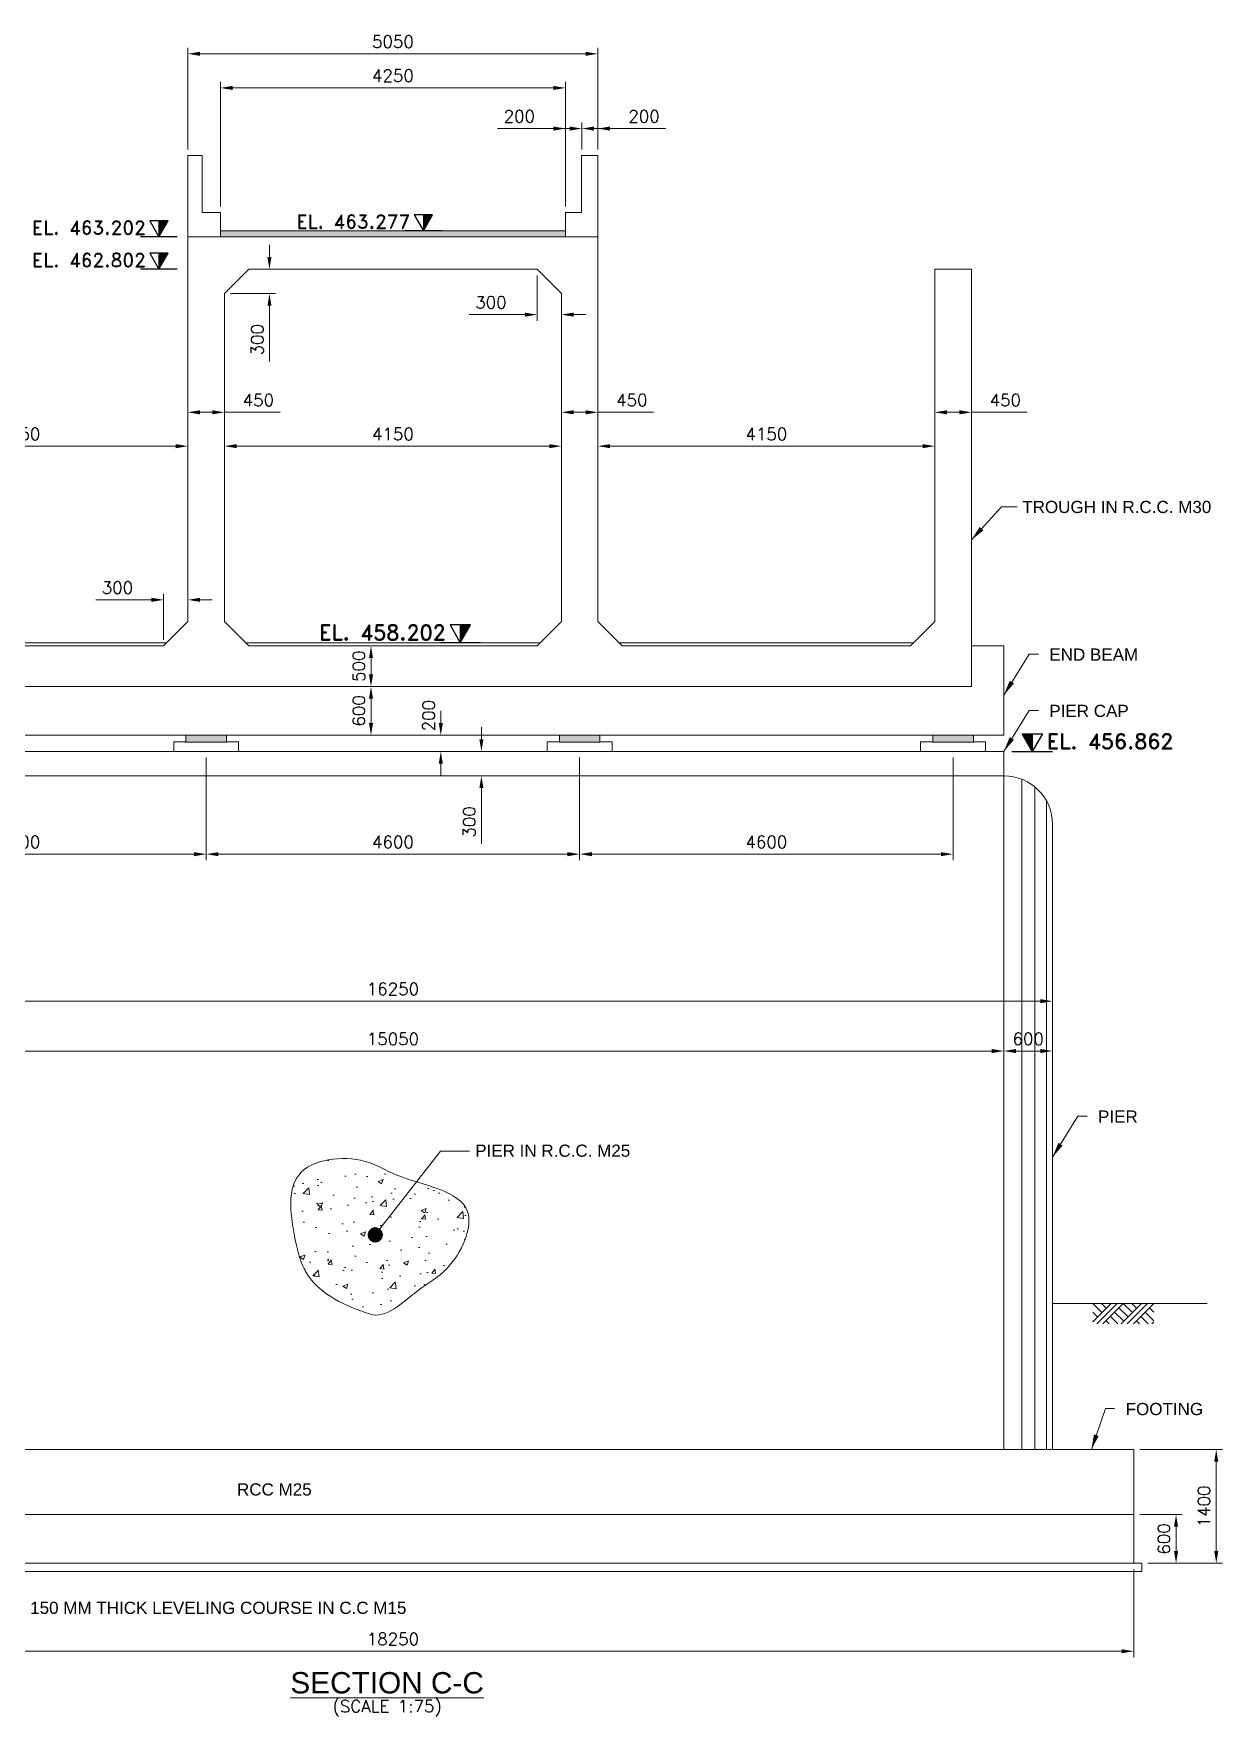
# Model space of a CAD drawing. Header units: millimetres. Extents: x -905235 to 365236, y -24492 to 346419.
# Drawn here: x 350595 to 365236, y 122792 to 143520 of the extents above; entities that cross this region are included whole.
import ezdxf
from ezdxf.enums import TextEntityAlignment as Align

# ---------------------------------------------------------------- set-up
doc = ezdxf.new("R2010")
doc.units = ezdxf.units.MM
doc.header["$LTSCALE"] = 9
for name, color, linetype, lineweight in [('HATCH SOLID', 253, 'Continuous', 5), ('LEVEL', 6, 'Continuous', 20), ('P.C.C', 105, 'Continuous', 9), ('R_DIMENSION', 8, 'Continuous', 15), ('R_TEXT G', 7, 'Continuous', 18), ('R_THIN LINE', 252, 'Continuous', 9), ('SEC MARK', 1, 'Continuous', 25), ('TEXT', 4, 'Continuous', 13), ('TEXT G', 7, 'Continuous', 18)]:
    doc.layers.add(name, color=color, linetype=linetype, lineweight=lineweight)
doc.layers.add('PUMP', color=4, linetype='Continuous')
doc.layers.add('R_HATCH', color=7, linetype='Continuous', lineweight=15, true_color=0xc7c7c7)
doc.styles.add('ARIEL', font='arial.ttf')
doc.styles.add('ROMANDS', font='romand.shx')
doc.styles.add('ROMANS', font='romans.shx')
doc.styles.get("Standard").update_dxf_attribs({"font": 'arial.ttf'})
doc.dimstyles.new('DIM-75', dxfattribs={"dimscale": 75, "dimtxt": 2.5, "dimasz": 2.5, "dimexe": 1, "dimexo": 1, "dimgap": 1, "dimtad": 1, "dimdec": 0, "dimzin": 0, "dimdsep": 46, "dimtxsty": 'ROMANS', "dimblk": 'OBLIQUE', "dimcen": 1, "dimclrd": 256, "dimclre": 256, "dimclrt": 7, "dimadec": 0, "dimazin": 0, "dimtfac": 1, "dimtdec": 0, "dimtofl": 0, "dimtmove": 0, "dimatfit": 3, "dimfxl": 1, "dimtolj": 1, "dimtzin": 0, "dimlwd": 9, "dimlwe": 9, "dimarcsym": 0})
doc.dimstyles.new('DIM-75$0', dxfattribs={"dimscale": 75, "dimtxt": 2, "dimasz": 2, "dimexe": 1, "dimexo": 1, "dimgap": 1, "dimtad": 1, "dimdec": 0, "dimzin": 0, "dimdsep": 46, "dimtxsty": 'ROMANS', "dimcen": 1, "dimclrd": 256, "dimclre": 256, "dimclrt": 7, "dimadec": 0, "dimazin": 0, "dimtfac": 1, "dimtdec": 0, "dimtofl": 0, "dimtmove": 0, "dimatfit": 3, "dimfxl": 1, "dimtolj": 1, "dimtzin": 0, "dimlwd": 9, "dimlwe": 5, "dimarcsym": 0})

# ---------------------------------------------------------------- blocks, each defined once
blk = doc.blocks.new('_Oblique')
at = {"color": 0, "linetype": 'ByBlock', "lineweight": -2}
blk.add_line((-0.5, -0.5), (0.5, 0.5), dxfattribs=at)
blk = doc.blocks.new('jord1')
at = {"layer": 'P.C.C'}
for p, q in [((0, 0), (1.12, -1.12)), ((2.25, 0), (0, -2.25)), ((3, 0), (0.5, -2.5)), ((1.66, -0.59), (1.06, 0)), ((3.75, 0), (1.25, -2.5)), ((6, 0), (3.5, -2.5)), ((3.75, 0), (4.87, -1.12)), ((6.75, 0), (4.25, -2.5)), ((4.81, 0), (5.4, -0.59)), ((7.5, 0), (5, -2.5)), ((5.87, 0), (5.93, -0.06)), ((0, -1.06), (0.59, -1.66)), ((2.16, -1.59), (3.07, -2.5)), ((2.69, -1.06), (3.81, -2.19)), ((3.22, -0.53), (4.34, -1.66)), ((5.91, -1.59), (6.82, -2.5)), ((6.44, -1.06), (7.5, -2.12)), ((6.97, -0.53), (7.5, -1.06)), ((0, -2.12), (0.06, -2.19)), ((1.63, -2.12), (2.01, -2.5)), ((5.38, -2.12), (5.76, -2.5)), ((7.5, -2.25), (7.25, -2.5))]:
    blk.add_line(p, q, dxfattribs=at)
blk = doc.blocks.new('A$C71181FDA')
at = {"layer": 'HATCH SOLID', "ltscale": 100}
blk.add_hatch(color=256, dxfattribs=at).paths.add_polyline_path([(948, 0), (948, 828), (474, 828)])
at = {"layer": 'SEC MARK'}
for p, q in [((948, 828), (948, 0)), ((0, 0), (1896, 0))]:
    blk.add_line(p, q, dxfattribs=at)
blk.add_lwpolyline([(948, 0), (474, 828), (1422, 828), (948, 0)], dxfattribs=at)
blk = doc.blocks.new('*D8')
at = {"layer": 'Defpoints', "color": 0, "transparency": 16777216}
for p in [(352495, 139117), (352945, 139117), (352945, 138856)]:
    blk.add_point(p, dxfattribs=at)
at = {"layer": 'R_DIMENSION', "lineweight": 5, "transparency": 16777216}
for p, q in [((352495, 139042), (352495, 138781)), ((352945, 139042), (352945, 138781))]:
    blk.add_line(p, q, dxfattribs=at)
at = {"layer": 'R_DIMENSION', "lineweight": 9, "transparency": 16777216}
for p, q in [((352645, 138856), (352795, 138856)), ((352945, 138856), (353630, 138856))]:
    blk.add_line(p, q, dxfattribs=at)
at = {"layer": 'R_DIMENSION', "transparency": 16777216}
for points in [[(352645, 138881), (352645, 138831), (352495, 138856)], [(352795, 138881), (352795, 138831), (352945, 138856)]]:
    blk.add_solid(points, dxfattribs=at)
at = {"layer": 'R_DIMENSION', "color": 7, "transparency": 16777216, "insert": (353363, 139006), "char_height": 150, "attachment_point": 5, "style": 'ROMANS'}
blk.add_mtext('\\A1;450', dxfattribs=at)
blk = doc.blocks.new('*D9')
at = {"layer": 'Defpoints', "color": 0, "transparency": 16777216}
for p in [(357095, 139117), (357545, 139117), (357545, 138856)]:
    blk.add_point(p, dxfattribs=at)
at = {"layer": 'R_DIMENSION', "lineweight": 5, "transparency": 16777216}
for p, q in [((357095, 139042), (357095, 138781)), ((357545, 139042), (357545, 138781))]:
    blk.add_line(p, q, dxfattribs=at)
at = {"layer": 'R_DIMENSION', "lineweight": 9, "transparency": 16777216}
for p, q in [((357245, 138856), (357395, 138856)), ((357545, 138856), (358230, 138856))]:
    blk.add_line(p, q, dxfattribs=at)
at = {"layer": 'R_DIMENSION', "transparency": 16777216}
for points in [[(357245, 138881), (357245, 138831), (357095, 138856)], [(357395, 138881), (357395, 138831), (357545, 138856)]]:
    blk.add_solid(points, dxfattribs=at)
at = {"layer": 'R_DIMENSION', "color": 7, "transparency": 16777216, "insert": (357963, 139006), "char_height": 150, "attachment_point": 5, "style": 'ROMANS'}
blk.add_mtext('\\A1;450', dxfattribs=at)
blk = doc.blocks.new('*D10')
at = {"layer": 'Defpoints', "color": 0, "transparency": 16777216}
for p in [(361695, 139117), (362145, 139117), (362145, 138856)]:
    blk.add_point(p, dxfattribs=at)
at = {"layer": 'R_DIMENSION', "lineweight": 5, "transparency": 16777216}
for p, q in [((361695, 139042), (361695, 138781)), ((362145, 139042), (362145, 138781))]:
    blk.add_line(p, q, dxfattribs=at)
at = {"layer": 'R_DIMENSION', "lineweight": 9, "transparency": 16777216}
for p, q in [((361845, 138856), (361995, 138856)), ((362145, 138856), (362830, 138856))]:
    blk.add_line(p, q, dxfattribs=at)
at = {"layer": 'R_DIMENSION', "transparency": 16777216}
for points in [[(361845, 138881), (361845, 138831), (361695, 138856)], [(361995, 138881), (361995, 138831), (362145, 138856)]]:
    blk.add_solid(points, dxfattribs=at)
at = {"layer": 'R_DIMENSION', "color": 7, "transparency": 16777216, "insert": (362563, 139006), "char_height": 150, "attachment_point": 5, "style": 'ROMANS'}
blk.add_mtext('\\A1;450', dxfattribs=at)
blk = doc.blocks.new('*D11')
at = {"layer": 'Defpoints', "color": 0, "transparency": 16777216}
for p in [(348345, 138700), (352495, 138700), (352495, 138439)]:
    blk.add_point(p, dxfattribs=at)
at = {"layer": 'R_DIMENSION', "lineweight": 5, "transparency": 16777216}
for p, q in [((348345, 138625), (348345, 138364)), ((352495, 138625), (352495, 138364))]:
    blk.add_line(p, q, dxfattribs=at)
at = {"layer": 'R_DIMENSION', "lineweight": 9, "transparency": 16777216}
blk.add_line((348495, 138439), (352345, 138439), dxfattribs=at)
at = {"layer": 'R_DIMENSION', "transparency": 16777216}
for points in [[(348495, 138464), (348495, 138414), (348345, 138439)], [(352345, 138464), (352345, 138414), (352495, 138439)]]:
    blk.add_solid(points, dxfattribs=at)
at = {"layer": 'R_DIMENSION', "color": 7, "transparency": 16777216, "insert": (350420, 138589), "char_height": 150, "attachment_point": 5, "style": 'ROMANS'}
blk.add_mtext('\\A1;4150', dxfattribs=at)
blk = doc.blocks.new('*D12')
at = {"layer": 'Defpoints', "color": 0, "transparency": 16777216}
for p in [(352945, 138700), (357095, 138700), (352945, 138439)]:
    blk.add_point(p, dxfattribs=at)
at = {"layer": 'R_DIMENSION', "lineweight": 5, "transparency": 16777216}
for p, q in [((352945, 138625), (352945, 138364)), ((357095, 138625), (357095, 138364))]:
    blk.add_line(p, q, dxfattribs=at)
at = {"layer": 'R_DIMENSION', "lineweight": 9, "transparency": 16777216}
blk.add_line((356945, 138439), (353095, 138439), dxfattribs=at)
at = {"layer": 'R_DIMENSION', "transparency": 16777216}
for points in [[(353095, 138464), (353095, 138414), (352945, 138439)], [(356945, 138464), (356945, 138414), (357095, 138439)]]:
    blk.add_solid(points, dxfattribs=at)
at = {"layer": 'R_DIMENSION', "color": 7, "transparency": 16777216, "insert": (355020, 138589), "char_height": 150, "attachment_point": 5, "style": 'ROMANS'}
blk.add_mtext('\\A1;4150', dxfattribs=at)
blk = doc.blocks.new('*D13')
at = {"layer": 'Defpoints', "color": 0, "transparency": 16777216}
for p in [(357545, 138700), (361695, 138700), (357545, 138439)]:
    blk.add_point(p, dxfattribs=at)
at = {"layer": 'R_DIMENSION', "lineweight": 5, "transparency": 16777216}
for p, q in [((357545, 138625), (357545, 138364)), ((361695, 138625), (361695, 138364))]:
    blk.add_line(p, q, dxfattribs=at)
at = {"layer": 'R_DIMENSION', "lineweight": 9, "transparency": 16777216}
blk.add_line((361545, 138439), (357695, 138439), dxfattribs=at)
at = {"layer": 'R_DIMENSION', "transparency": 16777216}
for points in [[(357695, 138464), (357695, 138414), (357545, 138439)], [(361545, 138464), (361545, 138414), (361695, 138439)]]:
    blk.add_solid(points, dxfattribs=at)
at = {"layer": 'R_DIMENSION', "color": 7, "transparency": 16777216, "insert": (359620, 138589), "char_height": 150, "attachment_point": 5, "style": 'ROMANS'}
blk.add_mtext('\\A1;4150', dxfattribs=at)
blk = doc.blocks.new('*D15')
at = {"layer": 'Defpoints', "color": 0, "transparency": 16777216}
for p in [(356795, 140618), (357095, 140318), (356795, 140059)]:
    blk.add_point(p, dxfattribs=at)
at = {"layer": 'R_DIMENSION', "lineweight": 5, "transparency": 16777216}
for p, q in [((356795, 140543), (356795, 139984)), ((357095, 140243), (357095, 139984))]:
    blk.add_line(p, q, dxfattribs=at)
at = {"layer": 'R_DIMENSION', "lineweight": 9, "transparency": 16777216}
for p, q in [((356645, 140059), (355959, 140059)), ((357245, 140059), (357395, 140059))]:
    blk.add_line(p, q, dxfattribs=at)
at = {"layer": 'R_DIMENSION', "transparency": 16777216}
for points in [[(356645, 140084), (356645, 140034), (356795, 140059)], [(357245, 140084), (357245, 140034), (357095, 140059)]]:
    blk.add_solid(points, dxfattribs=at)
at = {"layer": 'R_DIMENSION', "color": 7, "transparency": 16777216, "insert": (356227, 140209), "char_height": 150, "attachment_point": 5, "style": 'ROMANS'}
blk.add_mtext('\\A1;300', dxfattribs=at)
blk = doc.blocks.new('*D16')
at = {"layer": 'Defpoints', "color": 0, "transparency": 16777216}
for p in [(353245, 140618), (352945, 140318), (353499, 140318)]:
    blk.add_point(p, dxfattribs=at)
at = {"layer": 'R_DIMENSION', "lineweight": 9, "transparency": 16777216}
for p, q in [((353499, 140768), (353499, 140918)), ((353499, 140168), (353499, 139482))]:
    blk.add_line(p, q, dxfattribs=at)
at = {"layer": 'R_DIMENSION', "lineweight": 5, "transparency": 16777216}
for p, q in [((353320, 140618), (353574, 140618)), ((353020, 140318), (353574, 140318))]:
    blk.add_line(p, q, dxfattribs=at)
at = {"layer": 'R_DIMENSION', "transparency": 16777216}
for points in [[(353474, 140768), (353524, 140768), (353499, 140618)], [(353474, 140168), (353524, 140168), (353499, 140318)]]:
    blk.add_solid(points, dxfattribs=at)
at = {"layer": 'R_DIMENSION', "color": 7, "transparency": 16777216, "insert": (353349, 139750), "char_height": 150, "attachment_point": 5, "rotation": 90, "style": 'ROMANS'}
blk.add_mtext('\\A1;300', dxfattribs=at)
blk = doc.blocks.new('*D18')
at = {"layer": 'Defpoints', "color": 0, "transparency": 16777216}
for p in [(352195, 136546), (352495, 136278), (352195, 135978)]:
    blk.add_point(p, dxfattribs=at)
at = {"layer": 'R_DIMENSION', "lineweight": 5, "transparency": 16777216}
for p, q in [((352195, 136053), (352195, 136621)), ((352495, 136353), (352495, 136621))]:
    blk.add_line(p, q, dxfattribs=at)
at = {"layer": 'R_DIMENSION', "lineweight": 9, "transparency": 16777216}
for p, q in [((352045, 136546), (351359, 136546)), ((352645, 136546), (352795, 136546))]:
    blk.add_line(p, q, dxfattribs=at)
at = {"layer": 'R_DIMENSION', "transparency": 16777216}
for points in [[(352045, 136571), (352045, 136521), (352195, 136546)], [(352645, 136571), (352645, 136521), (352495, 136546)]]:
    blk.add_solid(points, dxfattribs=at)
at = {"layer": 'R_DIMENSION', "color": 7, "transparency": 16777216, "insert": (351627, 136696), "char_height": 150, "attachment_point": 5, "style": 'ROMANS'}
blk.add_mtext('\\A1;300', dxfattribs=at)
blk = doc.blocks.new('*D19')
at = {"layer": 'Defpoints', "color": 0, "transparency": 16777216}
for p in [(348120, 134678), (352720, 134678), (352720, 133413)]:
    blk.add_point(p, dxfattribs=at)
at = {"layer": 'R_DIMENSION', "lineweight": 5, "transparency": 16777216}
for p, q in [((348120, 134603), (348120, 133338)), ((352720, 134603), (352720, 133338))]:
    blk.add_line(p, q, dxfattribs=at)
at = {"layer": 'R_DIMENSION', "lineweight": 9, "transparency": 16777216}
blk.add_line((348270, 133413), (352570, 133413), dxfattribs=at)
at = {"layer": 'R_DIMENSION', "transparency": 16777216}
for points in [[(348270, 133438), (348270, 133388), (348120, 133413)], [(352570, 133438), (352570, 133388), (352720, 133413)]]:
    blk.add_solid(points, dxfattribs=at)
at = {"layer": 'R_DIMENSION', "color": 7, "transparency": 16777216, "insert": (350420, 133563), "char_height": 150, "attachment_point": 5, "style": 'ROMANS'}
blk.add_mtext('\\A1;4600', dxfattribs=at)
blk = doc.blocks.new('*D20')
at = {"layer": 'Defpoints', "color": 0, "transparency": 16777216}
for p in [(352720, 134678), (357320, 134678), (357320, 133413)]:
    blk.add_point(p, dxfattribs=at)
at = {"layer": 'R_DIMENSION', "lineweight": 5, "transparency": 16777216}
for p, q in [((352720, 134603), (352720, 133338)), ((357320, 134603), (357320, 133338))]:
    blk.add_line(p, q, dxfattribs=at)
at = {"layer": 'R_DIMENSION', "lineweight": 9, "transparency": 16777216}
blk.add_line((352870, 133413), (357170, 133413), dxfattribs=at)
at = {"layer": 'R_DIMENSION', "transparency": 16777216}
for points in [[(352870, 133438), (352870, 133388), (352720, 133413)], [(357170, 133438), (357170, 133388), (357320, 133413)]]:
    blk.add_solid(points, dxfattribs=at)
at = {"layer": 'R_DIMENSION', "color": 7, "transparency": 16777216, "insert": (355020, 133563), "char_height": 150, "attachment_point": 5, "style": 'ROMANS'}
blk.add_mtext('\\A1;4600', dxfattribs=at)
blk = doc.blocks.new('*D21')
at = {"layer": 'Defpoints', "color": 0, "transparency": 16777216}
for p in [(357320, 134678), (361920, 134678), (361920, 133413)]:
    blk.add_point(p, dxfattribs=at)
at = {"layer": 'R_DIMENSION', "lineweight": 5, "transparency": 16777216}
for p, q in [((357320, 134603), (357320, 133338)), ((361920, 134603), (361920, 133338))]:
    blk.add_line(p, q, dxfattribs=at)
at = {"layer": 'R_DIMENSION', "lineweight": 9, "transparency": 16777216}
blk.add_line((357470, 133413), (361770, 133413), dxfattribs=at)
at = {"layer": 'R_DIMENSION', "transparency": 16777216}
for points in [[(357470, 133438), (357470, 133388), (357320, 133413)], [(361770, 133438), (361770, 133388), (361920, 133413)]]:
    blk.add_solid(points, dxfattribs=at)
at = {"layer": 'R_DIMENSION', "color": 7, "transparency": 16777216, "insert": (359620, 133563), "char_height": 150, "attachment_point": 5, "style": 'ROMANS'}
blk.add_mtext('\\A1;4600', dxfattribs=at)
blk = doc.blocks.new('*D23')
at = {"layer": 'Defpoints', "color": 0, "transparency": 16777216}
for p in [(362545, 130988), (347495, 130729), (362545, 130729)]:
    blk.add_point(p, dxfattribs=at)
at = {"layer": 'R_DIMENSION', "lineweight": 5, "transparency": 16777216}
for p, q in [((347495, 130804), (347495, 131063)), ((362545, 130804), (362545, 131063))]:
    blk.add_line(p, q, dxfattribs=at)
at = {"layer": 'R_DIMENSION', "lineweight": 9, "transparency": 16777216}
blk.add_line((347645, 130988), (362395, 130988), dxfattribs=at)
at = {"layer": 'R_DIMENSION', "transparency": 16777216}
for points in [[(347645, 131013), (347645, 130963), (347495, 130988)], [(362395, 131013), (362395, 130963), (362545, 130988)]]:
    blk.add_solid(points, dxfattribs=at)
at = {"layer": 'R_DIMENSION', "color": 7, "transparency": 16777216, "insert": (355020, 131138), "char_height": 150, "attachment_point": 5, "style": 'ROMANS'}
blk.add_mtext('\\A1;15050', dxfattribs=at)
blk = doc.blocks.new('*D24')
at = {"layer": 'Defpoints', "color": 0, "transparency": 16777216}
for p in [(363145, 130988), (362545, 130729), (363145, 130729)]:
    blk.add_point(p, dxfattribs=at)
at = {"layer": 'R_DIMENSION', "lineweight": 5, "transparency": 16777216}
for p, q in [((362545, 130804), (362545, 131063)), ((363145, 130804), (363145, 131063))]:
    blk.add_line(p, q, dxfattribs=at)
at = {"layer": 'R_DIMENSION', "lineweight": 9, "transparency": 16777216}
blk.add_line((362695, 130988), (362995, 130988), dxfattribs=at)
at = {"layer": 'R_DIMENSION', "transparency": 16777216}
for points in [[(362695, 131013), (362695, 130963), (362545, 130988)], [(362995, 131013), (362995, 130963), (363145, 130988)]]:
    blk.add_solid(points, dxfattribs=at)
at = {"layer": 'R_DIMENSION', "color": 7, "transparency": 16777216, "insert": (362845, 131138), "char_height": 150, "attachment_point": 5, "style": 'ROMANS'}
blk.add_mtext('\\A1;600', dxfattribs=at)
blk = doc.blocks.new('*D26')
at = {"layer": 'Defpoints', "color": 0, "transparency": 16777216}
for p in [(357145, 142852), (352895, 141318), (357145, 141318)]:
    blk.add_point(p, dxfattribs=at)
at = {"layer": 'R_DIMENSION', "lineweight": 5, "transparency": 16777216}
for p, q in [((352895, 141393), (352895, 142927)), ((357145, 141393), (357145, 142927))]:
    blk.add_line(p, q, dxfattribs=at)
at = {"layer": 'R_DIMENSION', "lineweight": 9, "transparency": 16777216}
blk.add_line((353045, 142852), (356995, 142852), dxfattribs=at)
at = {"layer": 'R_DIMENSION', "transparency": 16777216}
for points in [[(353045, 142877), (353045, 142827), (352895, 142852)], [(356995, 142877), (356995, 142827), (357145, 142852)]]:
    blk.add_solid(points, dxfattribs=at)
at = {"layer": 'R_DIMENSION', "color": 7, "transparency": 16777216, "insert": (355020, 143002), "char_height": 150, "attachment_point": 5, "style": 'ROMANS'}
blk.add_mtext('\\A1;4250', dxfattribs=at)
blk = doc.blocks.new('*D27')
at = {"layer": 'Defpoints', "color": 0, "transparency": 16777216}
for p in [(357545, 143272), (352495, 142018), (357545, 142018)]:
    blk.add_point(p, dxfattribs=at)
at = {"layer": 'R_DIMENSION', "lineweight": 5, "transparency": 16777216}
for p, q in [((352495, 142093), (352495, 143347)), ((357545, 142093), (357545, 143347))]:
    blk.add_line(p, q, dxfattribs=at)
at = {"layer": 'R_DIMENSION', "lineweight": 9, "transparency": 16777216}
blk.add_line((352645, 143272), (357395, 143272), dxfattribs=at)
at = {"layer": 'R_DIMENSION', "transparency": 16777216}
for points in [[(352645, 143297), (352645, 143247), (352495, 143272)], [(357395, 143297), (357395, 143247), (357545, 143272)]]:
    blk.add_solid(points, dxfattribs=at)
at = {"layer": 'R_DIMENSION', "color": 7, "transparency": 16777216, "insert": (355020, 143422), "char_height": 150, "attachment_point": 5, "style": 'ROMANS'}
blk.add_mtext('\\A1;5050', dxfattribs=at)
blk = doc.blocks.new('*D28')
at = {"layer": 'Defpoints', "color": 0, "ltscale": 0.13, "transparency": 16777216}
for p in [(357145, 142351), (357345, 142018), (357145, 141318)]:
    blk.add_point(p, dxfattribs=at)
at = {"layer": 'R_DIMENSION', "lineweight": 5, "ltscale": 0.13, "transparency": 16777216}
for p, q in [((357145, 141393), (357145, 142426)), ((357345, 142093), (357345, 142426))]:
    blk.add_line(p, q, dxfattribs=at)
at = {"layer": 'R_DIMENSION', "lineweight": 9, "ltscale": 0.13, "transparency": 16777216}
for p, q in [((356995, 142351), (356309, 142351)), ((357495, 142351), (357645, 142351))]:
    blk.add_line(p, q, dxfattribs=at)
at = {"layer": 'R_DIMENSION', "ltscale": 0.13, "transparency": 16777216}
for points in [[(356995, 142376), (356995, 142326), (357145, 142351)], [(357495, 142376), (357495, 142326), (357345, 142351)]]:
    blk.add_solid(points, dxfattribs=at)
at = {"layer": 'R_DIMENSION', "color": 7, "lineweight": 13, "ltscale": 0.13, "transparency": 16777216, "insert": (356577, 142501), "char_height": 150, "attachment_point": 5, "style": 'ROMANS'}
blk.add_mtext('\\A1;200', dxfattribs=at)
blk = doc.blocks.new('*D29')
at = {"layer": 'Defpoints', "color": 0, "ltscale": 0.13, "transparency": 16777216}
for p in [(357545, 142351), (357345, 142018), (357545, 142018)]:
    blk.add_point(p, dxfattribs=at)
at = {"layer": 'R_DIMENSION', "lineweight": 5, "ltscale": 0.13, "transparency": 16777216}
for p, q in [((357345, 142093), (357345, 142426)), ((357545, 142093), (357545, 142426))]:
    blk.add_line(p, q, dxfattribs=at)
at = {"layer": 'R_DIMENSION', "lineweight": 9, "ltscale": 0.13, "transparency": 16777216}
for p, q in [((357195, 142351), (357045, 142351)), ((357695, 142351), (358380, 142351))]:
    blk.add_line(p, q, dxfattribs=at)
at = {"layer": 'R_DIMENSION', "ltscale": 0.13, "transparency": 16777216}
for points in [[(357195, 142376), (357195, 142326), (357345, 142351)], [(357695, 142376), (357695, 142326), (357545, 142351)]]:
    blk.add_solid(points, dxfattribs=at)
at = {"layer": 'R_DIMENSION', "color": 7, "lineweight": 13, "ltscale": 0.13, "transparency": 16777216, "insert": (358113, 142501), "char_height": 150, "attachment_point": 5, "style": 'ROMANS'}
blk.add_mtext('\\A1;200', dxfattribs=at)
blk = doc.blocks.new('*D30')
at = {"layer": 'Defpoints', "color": 0, "transparency": 16777216}
for p in [(345895, 124678), (364145, 124678), (364145, 123594)]:
    blk.add_point(p, dxfattribs=at)
at = {"layer": 'R_DIMENSION', "lineweight": 5, "transparency": 16777216}
for p, q in [((345895, 124603), (345895, 123519)), ((364145, 124603), (364145, 123519))]:
    blk.add_line(p, q, dxfattribs=at)
at = {"layer": 'R_DIMENSION', "lineweight": 9, "transparency": 16777216}
blk.add_line((346045, 123594), (363995, 123594), dxfattribs=at)
at = {"layer": 'R_DIMENSION', "transparency": 16777216}
for points in [[(346045, 123619), (346045, 123569), (345895, 123594)], [(363995, 123619), (363995, 123569), (364145, 123594)]]:
    blk.add_solid(points, dxfattribs=at)
at = {"layer": 'R_DIMENSION', "color": 7, "transparency": 16777216, "insert": (355020, 123744), "char_height": 150, "attachment_point": 5, "style": 'ROMANS'}
blk.add_mtext('\\A1;18250', dxfattribs=at)
blk = doc.blocks.new('*D31')
at = {"layer": 'Defpoints', "color": 0, "transparency": 16777216}
for p in [(363145, 131602), (346895, 131343), (363145, 131343)]:
    blk.add_point(p, dxfattribs=at)
at = {"layer": 'R_DIMENSION', "lineweight": 5, "transparency": 16777216}
for p, q in [((346895, 131418), (346895, 131677)), ((363145, 131418), (363145, 131677))]:
    blk.add_line(p, q, dxfattribs=at)
at = {"layer": 'R_DIMENSION', "lineweight": 9, "transparency": 16777216}
blk.add_line((347045, 131602), (362995, 131602), dxfattribs=at)
at = {"layer": 'R_DIMENSION', "transparency": 16777216}
for points in [[(347045, 131627), (347045, 131577), (346895, 131602)], [(362995, 131627), (362995, 131577), (363145, 131602)]]:
    blk.add_solid(points, dxfattribs=at)
at = {"layer": 'R_DIMENSION', "color": 7, "transparency": 16777216, "insert": (355020, 131752), "char_height": 150, "attachment_point": 5, "style": 'ROMANS'}
blk.add_mtext('\\A1;16250', dxfattribs=at)
blk = doc.blocks.new('*D32')
at = {"layer": 'Defpoints', "color": 0, "transparency": 16777216}
for p in [(364145, 125278), (364666, 125278), (364245, 124678)]:
    blk.add_point(p, dxfattribs=at)
at = {"layer": 'R_DIMENSION', "lineweight": 5, "transparency": 16777216}
for p, q in [((364220, 125278), (364741, 125278)), ((364320, 124678), (364741, 124678))]:
    blk.add_line(p, q, dxfattribs=at)
at = {"layer": 'R_DIMENSION', "lineweight": 9, "transparency": 16777216}
blk.add_line((364666, 124828), (364666, 125128), dxfattribs=at)
at = {"layer": 'R_DIMENSION', "transparency": 16777216}
for points in [[(364641, 125128), (364691, 125128), (364666, 125278)], [(364641, 124828), (364691, 124828), (364666, 124678)]]:
    blk.add_solid(points, dxfattribs=at)
at = {"layer": 'R_DIMENSION', "color": 7, "transparency": 16777216, "insert": (364516, 124978), "char_height": 150, "attachment_point": 5, "rotation": 90, "style": 'ROMANS'}
blk.add_mtext('\\A1;600', dxfattribs=at)
blk = doc.blocks.new('*D33')
at = {"layer": 'Defpoints', "color": 0, "transparency": 16777216}
for p in [(364145, 126078), (365161, 126078), (364245, 124678)]:
    blk.add_point(p, dxfattribs=at)
at = {"layer": 'R_DIMENSION', "lineweight": 5, "transparency": 16777216}
for p, q in [((364220, 126078), (365236, 126078)), ((364320, 124678), (365236, 124678))]:
    blk.add_line(p, q, dxfattribs=at)
at = {"layer": 'R_DIMENSION', "lineweight": 9, "transparency": 16777216}
blk.add_line((365161, 124828), (365161, 125928), dxfattribs=at)
at = {"layer": 'R_DIMENSION', "transparency": 16777216}
for points in [[(365136, 125928), (365186, 125928), (365161, 126078)], [(365136, 124828), (365186, 124828), (365161, 124678)]]:
    blk.add_solid(points, dxfattribs=at)
at = {"layer": 'R_DIMENSION', "color": 7, "transparency": 16777216, "insert": (365011, 125378), "char_height": 150, "attachment_point": 5, "rotation": 90, "style": 'ROMANS'}
blk.add_mtext('\\A1;1400', dxfattribs=at)
blk = doc.blocks.new('*D206')
at = {"layer": 'Defpoints', "color": 0, "transparency": 16777216}
for p in [(354510, 135978), (354510, 135478), (354750, 135478)]:
    blk.add_point(p, dxfattribs=at)
at = {"layer": 'R_DIMENSION', "lineweight": 5, "transparency": 16777216}
for p, q in [((354585, 135978), (354825, 135978)), ((354585, 135478), (354825, 135478))]:
    blk.add_line(p, q, dxfattribs=at)
at = {"layer": 'R_DIMENSION', "lineweight": 9, "transparency": 16777216}
blk.add_line((354750, 135828), (354750, 135628), dxfattribs=at)
at = {"layer": 'R_DIMENSION', "transparency": 16777216}
for points in [[(354725, 135828), (354775, 135828), (354750, 135978)], [(354725, 135628), (354775, 135628), (354750, 135478)]]:
    blk.add_solid(points, dxfattribs=at)
at = {"layer": 'R_DIMENSION', "color": 7, "transparency": 16777216, "insert": (354600, 135728), "char_height": 150, "attachment_point": 5, "rotation": 90, "style": 'ROMANS'}
blk.add_mtext('\\A1;500', dxfattribs=at)
blk = doc.blocks.new('*D203')
at = {"layer": 'Defpoints', "color": 0, "transparency": 16777216}
for p in [(354510, 135478), (354470, 134878), (354750, 134878)]:
    blk.add_point(p, dxfattribs=at)
at = {"layer": 'R_DIMENSION', "lineweight": 5, "transparency": 16777216}
for p, q in [((354585, 135478), (354825, 135478)), ((354545, 134878), (354825, 134878))]:
    blk.add_line(p, q, dxfattribs=at)
at = {"layer": 'R_DIMENSION', "lineweight": 9, "transparency": 16777216}
blk.add_line((354750, 135328), (354750, 135028), dxfattribs=at)
at = {"layer": 'R_DIMENSION', "transparency": 16777216}
for points in [[(354725, 135328), (354775, 135328), (354750, 135478)], [(354725, 135028), (354775, 135028), (354750, 134878)]]:
    blk.add_solid(points, dxfattribs=at)
at = {"layer": 'R_DIMENSION', "color": 7, "transparency": 16777216, "insert": (354600, 135178), "char_height": 150, "attachment_point": 5, "rotation": 90, "style": 'ROMANS'}
blk.add_mtext('\\A1;600', dxfattribs=at)
blk = doc.blocks.new('*D204')
at = {"layer": 'Defpoints', "color": 0, "transparency": 16777216}
for p in [(355390, 134878), (355610, 134878), (355390, 134678)]:
    blk.add_point(p, dxfattribs=at)
at = {"layer": 'R_DIMENSION', "lineweight": 9, "transparency": 16777216}
for p, q in [((355610, 135028), (355610, 135178)), ((355610, 134528), (355610, 134378))]:
    blk.add_line(p, q, dxfattribs=at)
at = {"layer": 'R_DIMENSION', "lineweight": 5, "transparency": 16777216}
for p, q in [((355465, 134878), (355685, 134878)), ((355465, 134678), (355685, 134678))]:
    blk.add_line(p, q, dxfattribs=at)
at = {"layer": 'R_DIMENSION', "transparency": 16777216}
for points in [[(355585, 135028), (355635, 135028), (355610, 134878)], [(355585, 134528), (355635, 134528), (355610, 134678)]]:
    blk.add_solid(points, dxfattribs=at)
at = {"layer": 'R_DIMENSION', "color": 7, "transparency": 16777216, "insert": (355460, 135119), "char_height": 150, "attachment_point": 5, "rotation": 90, "style": 'ROMANS'}
blk.add_mtext('\\A1;200', dxfattribs=at)
blk = doc.blocks.new('*D205')
at = {"layer": 'Defpoints', "color": 0, "transparency": 16777216}
for p in [(355890, 134678), (355890, 134378), (356110, 134378)]:
    blk.add_point(p, dxfattribs=at)
at = {"layer": 'R_DIMENSION', "lineweight": 9, "transparency": 16777216}
for p, q in [((356110, 134828), (356110, 134978)), ((356110, 134228), (356110, 133542))]:
    blk.add_line(p, q, dxfattribs=at)
at = {"layer": 'R_DIMENSION', "lineweight": 5, "transparency": 16777216}
for p, q in [((355965, 134678), (356185, 134678)), ((355965, 134378), (356185, 134378))]:
    blk.add_line(p, q, dxfattribs=at)
at = {"layer": 'R_DIMENSION', "transparency": 16777216}
for points in [[(356085, 134828), (356135, 134828), (356110, 134678)], [(356085, 134228), (356135, 134228), (356110, 134378)]]:
    blk.add_solid(points, dxfattribs=at)
at = {"layer": 'R_DIMENSION', "color": 7, "transparency": 16777216, "insert": (355960, 133810), "char_height": 150, "attachment_point": 5, "rotation": 90, "style": 'ROMANS'}
blk.add_mtext('\\A1;300', dxfattribs=at)

msp = doc.modelspace()

# ---------------------------------------------------------------- hatches: boundary and pattern name
at = {"layer": 'R_HATCH', "lineweight": 13, "ltscale": 0.13}
h = msp.add_hatch(dxfattribs=at)
h.set_pattern_fill('AR-CONC', color=256)
h.set_pattern_definition([(50, (-1669047.06, 491804.72), (182.184669, -15.939086), [19.05, -209.55]), (355, (-1669047.06, 491804.72), (-35.243421, 191.056845), [15.24, -167.640584]), (100.451445, (-1669031.88, 491803.4), (146.941247, 175.117752), [16.190009, -178.090245]), (46.1842, (-1669047.06, 491855.52), (271.07904, -42.042328), [28.575, -314.325]), (96.635558, (-1669024.47, 491852.02), (237.404134, 247.426125), [24.285023, -267.13561]), (351.184151, (-1669047.06, 491855.52), (237.404134, 247.426125), [22.859967, -251.459732]), (21, (-1669021.66, 491842.82), (151.614391, -102.265198), [19.05, -209.55]), (326, (-1669021.66, 491842.82), (61.802028, 184.187966), [15.24, -167.64]), (71.451445, (-1669009.02, 491834.3), (213.41642, 81.922769), [16.190009, -178.089938]), (37.5, (-1669047.06, 491804.724), (3.0886033, 84.5550389), [0, -165.608, 0, -170.18, 0, -168.275]), (7.5, (-1669047.06, 491804.72), (66.8196625, 100.180575), [0, -97.028, 0, -161.798, 0, -64.135]), (327.5, (-1669103.7, 491804.724), (135.5905952, -5.728744), [0, -63.5, 0, -198.12, 0, -262.89]), (317.5, (-1669129.1, 491804.72), (148.1291814, 25.426491), [0, -82.55, 0, -131.572, 0, -186.69])])
h.paths.add_polyline_path([(357144.7, 141093.1), (352894.7, 141093.1), (352894.7, 141018.1), (357144.7, 141018.1)])
h = msp.add_hatch(dxfattribs=at)
h.set_pattern_fill('ANGLE', color=256)
h.set_pattern_definition([(0, (-1113553.836, 370662.738), (0, 6.985), [5.08, -1.905]), (90, (-1113553.836, 370662.738), (-6.985, 4e-16), [5.08, -1.905])])
h.paths.add_polyline_path([(352969.7, 134792.1), (352969.7, 134878.1), (352469.7, 134878.1), (352469.7, 134792.1)])
h = msp.add_hatch(dxfattribs=at)
h.set_pattern_fill('ANGLE', color=256)
h.set_pattern_definition([(0, (-1108953.836, 370662.738), (0, 6.985), [5.08, -1.905]), (90, (-1108953.836, 370662.738), (-6.985, 4e-16), [5.08, -1.905])])
h.paths.add_polyline_path([(357569.7, 134792.1), (357569.7, 134878.1), (357069.7, 134878.1), (357069.7, 134792.1)])
h = msp.add_hatch(dxfattribs=at)
h.set_pattern_fill('ANGLE', color=256)
h.set_pattern_definition([(0, (-1104353.836, 370662.738), (0, 6.985), [5.08, -1.905]), (90, (-1104353.836, 370662.738), (-6.985, 4e-16), [5.08, -1.905])])
h.paths.add_polyline_path([(362169.7, 134792.1), (362169.7, 134878.1), (361669.7, 134878.1), (361669.7, 134792.1)])
h = msp.add_hatch(dxfattribs=at)
h.set_pattern_fill('AR-CONC', color=256, scale=3.5)
h.set_pattern_definition([(50, (-1062821.7, 382603.6), (637.64634, -55.7868), [66.675, -733.425]), (355, (-1062821.7, 382603.6), (-123.35197, 668.69896), [53.34, -586.74204]), (100.451445, (-1062768.6, 382598.9), (514.29436, 612.91213), [56.66503, -623.31586]), (46.1842, (-1062821.7, 382781.4), (948.77664, -147.14815), [100.0125, -1100.1375]), (96.63556, (-1062742.7, 382769.1), (830.91447, 865.99144), [84.9976, -934.9746]), (351.18415, (-1062821.7, 382781.4), (830.9145, 865.99144), [80.0099, -880.10906]), (21, (-1062732.8, 382736.93), (530.65037, -357.9282), [66.675, -733.425]), (326, (-1062732.8, 382736.9), (216.3071, 644.65788), [53.34, -586.74]), (71.451445, (-1062688.6, 382707.1), (746.95747, 286.7297), [56.66503, -623.31478]), (37.5, (-1062821.72, 382603.58), (10.81011, 295.942636), [0, -579.628, 0, -595.63, 0, -588.9625]), (7.5, (-1062821.72, 382603.58), (233.86882, 350.63201), [0, -339.598, 0, -566.293, 0, -224.4725]), (327.5, (-1063019.97, 382603.58), (474.567083, -20.050604), [0, -222.25, 0, -693.42, 0, -920.115]), (317.5, (-1063108.87, 382603.58), (518.45213, 88.99272), [0, -288.925, 0, -460.502, 0, -653.415])])
edge = h.paths.add_edge_path()
edge.add_spline(control_points=[(354730.5, 127749), (354446.1, 127840.2), (353944.4, 128075.8), (353782.7, 128779.1), (353680.6, 129619.1), (354596.5, 129729), (355186.1, 129354), (356196.7, 129228.9), (355776, 128301.8), (355274.7, 128034.8), (354937.8, 127682.6), (354730.5, 127749)], knot_values=[0, 0, 0, 0, 895.9806726, 1428.4151803, 2160.0970093, 2991.9525306, 3419.7471065, 4399.4791139, 5145.1132861, 5605.6407821, 6258.8849732, 6258.8849732, 6258.8849732, 6258.8849732], degree=3, periodic=0)

# ---------------------------------------------------------------- linework, layer by layer
at = {"lineweight": 13, "ltscale": 0.13}
for p, q in [((352494.7, 141018.1), (357544.7, 141018.1)), ((352894.7, 141093.1), (357144.7, 141093.1)), ((362144.7, 135978.1), (362544.7, 135978.1)), ((362544.7, 134878.1), (362544.7, 135978.1)), ((362544.7, 134878.1), (347494.7, 134878.1)), ((352319.7, 134798.1), (352319.7, 134678.1)), ((352463.7, 134798.1), (352319.7, 134798.1)), ((352463.7, 134798.1), (352469.7, 134792.1)), ((352469.7, 134792.1), (352469.7, 134878.1)), ((352469.7, 134878.1), (352969.7, 134878.1)), ((352469.7, 134792.1), (352969.7, 134792.1)), ((352969.7, 134878.1), (352969.7, 134792.1)), ((352975.7, 134798.1), (352969.7, 134792.1)), ((352975.7, 134798.1), (353119.7, 134798.1)), ((353119.7, 134678.1), (353119.7, 134798.1)), ((356919.7, 134798.1), (356919.7, 134678.1)), ((357063.7, 134798.1), (356919.7, 134798.1)), ((357063.7, 134798.1), (357069.7, 134792.1)), ((357069.7, 134792.1), (357069.7, 134878.1)), ((357069.7, 134878.1), (357569.7, 134878.1)), ((357069.7, 134792.1), (357569.7, 134792.1)), ((357569.7, 134878.1), (357569.7, 134792.1)), ((357575.7, 134798.1), (357569.7, 134792.1)), ((357575.7, 134798.1), (357719.7, 134798.1)), ((357719.7, 134678.1), (357719.7, 134798.1)), ((361519.7, 134798.1), (361519.7, 134678.1)), ((361663.7, 134798.1), (361519.7, 134798.1)), ((361663.7, 134798.1), (361669.7, 134792.1)), ((361669.7, 134792.1), (361669.7, 134878.1)), ((361669.7, 134878.1), (362169.7, 134878.1)), ((361669.7, 134792.1), (362169.7, 134792.1)), ((362169.7, 134878.1), (362169.7, 134792.1)), ((362175.7, 134798.1), (362169.7, 134792.1)), ((362175.7, 134798.1), (362319.7, 134798.1)), ((362319.7, 134678.1), (362319.7, 134798.1)), ((362544.7, 134678.1), (347494.7, 134678.1)), ((352319.7, 134678.1), (353119.7, 134678.1)), ((356919.7, 134678.1), (357719.7, 134678.1)), ((361519.7, 134678.1), (362319.7, 134678.1)), ((362544.7, 134678.1), (362544.7, 134378.1)), ((362544.7, 134378.1), (347494.7, 134378.1)), ((362544.7, 134378.1), (362544.7, 126078.1)), ((363144.7, 133778.1), (363144.7, 126078.1)), ((363144.7, 127878.1), (365049.3, 127878.1)), ((364144.7, 126078.1), (345894.7, 126078.1)), ((364144.7, 126078.1), (364144.7, 124678.1)), ((364144.7, 125278.1), (345894.7, 125278.1)), ((364144.7, 124678.1), (345894.7, 124678.1))]:
    msp.add_line(p, q, dxfattribs=at)
at = {"lineweight": 13, "ltscale": 0.13, "flags": 128}
for points in [[(352894.7, 141018.1), (352894.7, 141318.1), (352669.7, 141318.1), (352669.7, 142018.1), (352494.7, 142018.1), (352494.7, 141018.1)], [(357144.7, 141018.1), (357144.7, 141318.1), (357344.7, 141318.1), (357344.7, 142018.1), (357544.7, 142018.1), (357544.7, 141018.1)], [(352494.7, 141018.1), (352494.7, 136278.1), (352194.7, 135978.1), (348644.7, 135978.1), (348344.7, 136278.1), (348344.7, 140618.1), (347894.7, 140618.1), (347894.7, 135478.1), (362144.7, 135478.1), (362144.7, 140618.1), (361694.7, 140618.1), (361694.7, 136278.1), (361394.7, 135978.1), (357844.7, 135978.1), (357544.7, 136278.1), (357544.7, 141018.1)], [(357094.7, 136278.1), (357094.7, 140318.1), (356794.7, 140618.1), (353244.7, 140618.1), (352944.7, 140318.1), (352944.7, 136278.1), (353244.7, 135978.1), (356794.7, 135978.1), (357094.7, 136278.1)], [(352234.7, 136018.1), (348604.7, 136018.1)], [(356834.7, 136018.1), (353204.7, 136018.1)], [(361434.7, 136018.1), (357804.7, 136018.1)]]:
    msp.add_lwpolyline(points, dxfattribs=at)
at = {"lineweight": 13, "ltscale": 0.13}
msp.add_arc((362544.7, 133778.1), 600, 0, 90, dxfattribs=at)
at = {"lineweight": 13, "ltscale": 0.13, "start_tangent": (-0.9522802, 0.305225), "end_tangent": (-0.9522802, 0.305225)}
msp.add_spline([(354730.5, 127749), (353972, 128226), (353803.5, 128731.1), (353859.7, 129460.6), (354674.3, 129629), (355067.6, 129460.6), (355938.4, 129011.7), (355685.6, 128310.2), (355320.4, 128029.6), (354730.5, 127749)], degree=3, dxfattribs=at)
at = {"layer": 'P.C.C'}
for p, q in [((362764.7, 134336.3), (362764.7, 126078.1)), ((362924.7, 134242.4), (362924.7, 126078.1)), ((363069.7, 134068.6), (363069.7, 126078.1))]:
    msp.add_line(p, q, dxfattribs=at)
msp.add_lwpolyline([(345794.7, 124678.1), (364244.7, 124678.1), (364244.7, 124578.1), (345794.7, 124578.1)], close=True, dxfattribs=at)

# ---------------------------------------------------------------- block references
at = {"layer": 'PUMP'}
for p, xscale, yscale, zscale in [((352363.6, 141018.1), -0.2377709651479326, 0.2377709651479326, 0.2377709651479326), ((355621.2, 141093.1), -0.2377709651479326, 0.2377709651479326, 0.2377709651479326), ((352363.6, 140618.1), -0.2377709651479326, 0.2377709651479326, 0.2377709651479326), ((356099.9, 136018.1), -0.2641899612754806, 0.2641899612754806, 0.2641899612754806), ((362644.5, 134678.1), 0.2641899612754806, 0.2641899612754806, 0.2641899612754806)]:
    msp.add_blockref('A$C71181FDA', p, dxfattribs=dict(at, xscale=xscale, yscale=yscale, zscale=zscale))
at = {"layer": 'R_THIN LINE', "xscale": 100, "yscale": 100, "zscale": 100}
msp.add_blockref('jord1', (363640.7, 127878.1), dxfattribs=at)

# ---------------------------------------------------------------- texts
at = {"layer": 'LEVEL', "style": 'ROMANDS'}
for s, insert, char_height, attachment_point in [('EL. 463.202', (351976.7, 141215), 168.75, 3), ('EL. 463.277', (355234.3, 141290), 168.75, 3), ('EL. 462.802', (351976.7, 140815), 168.75, 3), ('EL. 458.202', (355670, 136236.8), 187.5, 3), ('EL. 456.862', (363074.4, 134896.8), 187.5, 1)]:
    msp.add_mtext(s, dxfattribs=dict(at, insert=insert, char_height=char_height, attachment_point=attachment_point))
at = {"layer": 'R_TEXT G'}
msp.add_text('RCC M25', height=150, dxfattribs=at).set_placement((353099.4, 125512.7))
at = {"layer": 'R_TEXT G', "lineweight": 13, "ltscale": 0.13, "insert": (362771.7, 137765.1), "char_height": 150, "attachment_point": 1}
msp.add_mtext_dynamic_manual_height_columns('TROUGH IN R.C.C. M30', width=7963.5, gutter_width=2750, heights=[0], dxfattribs=at)
at = {"layer": 'R_TEXT G', "lineweight": 13, "ltscale": 0.13, "char_height": 150, "attachment_point": 1}
for s, insert, width in [('\\A1;END BEAM', (363105.3, 135946.8), 1560.878), ('\\A1;PIER CAP', (363105.3, 135253.1), 1560.878), ('\\A1;PIER', (363705.3, 130255.8), 894.357), ('PIER IN R.C.C. M25', (356033.6, 129835.4), 4439.582), ('\\A1;FOOTING', (364045.2, 126653.1), 894.357), ('\\A1;150 MM THICK LEVELING COURSE IN C.C M15', (350552.2, 124204.1), 6874.917)]:
    msp.add_mtext(s, dxfattribs=dict(at, insert=insert, width=width))
at = {"layer": 'TEXT', "color": 1, "lineweight": 13, "insert": (354948.7, 123071.1), "char_height": 262.5, "width": 7433.008, "attachment_point": 8, "style": 'ARIEL'}
msp.add_mtext('{\\LSECTION C-C}', dxfattribs=at)
at = {"layer": 'TEXT G', "style": 'ROMANS'}
msp.add_text('(SCALE 1:75)', height=150, dxfattribs=at).set_placement((354948.7, 122992.3), align=Align.TOP_CENTER)

# ---------------------------------------------------------------- dimensions: what is measured, and where the dimension line sits
at = {"layer": 'R_DIMENSION'}
for base, p1, p2, picture, middle in [((357544.7, 143271.9), (352494.7, 142018.1), (357544.7, 142018.1), '*D27', (355019.7, 143421.9)), ((357144.7, 142851.6), (352894.7, 141318.1), (357144.7, 141318.1), '*D26', (355019.7, 143001.6)), ((356794.7, 140058.5), (357094.7, 140318.1), (356794.7, 140618.1), '*D15', (356226.8, 140208.5)), ((352944.7, 138856.4), (352494.7, 139117), (352944.7, 139117), '*D8', (353362.6, 139006.4)), ((357544.7, 138856.4), (357094.7, 139117), (357544.7, 139117), '*D9', (357962.6, 139006.4)), ((362144.7, 138856.4), (361694.7, 139117), (362144.7, 139117), '*D10', (362562.6, 139006.4)), ((352494.7, 138438.9), (348344.7, 138699.6), (352494.7, 138699.6), '*D11', (350419.7, 138588.9)), ((352194.7, 136545.6), (352494.7, 136278.1), (352194.7, 135978.1), '*D18', (351626.8, 136695.6)), ((352719.7, 133412.9), (348119.7, 134678.1), (352719.7, 134678.1), '*D19', (350419.7, 133562.9)), ((364144.7, 123593.9), (345894.7, 124678.1), (364144.7, 124678.1), '*D30', (355019.7, 123743.9))]:
    dim = msp.add_linear_dim(base=base, p1=p1, p2=p2, dimstyle='DIM-75$0', dxfattribs=at)
    dim.commit()
    dim.dimension.update_dxf_attribs({"geometry": picture, "text_midpoint": middle})
at = {"layer": 'R_DIMENSION', "lineweight": 13, "ltscale": 0.13}
for base, p2, picture, middle in [((357144.7, 142350.8), (357144.7, 141318.1), '*D28', (356576.8, 142500.8)), ((357544.7, 142350.8), (357544.7, 142018.1), '*D29', (358112.6, 142500.8))]:
    dim = msp.add_linear_dim(base=base, p1=(357344.7, 142018.1), p2=p2, dimstyle='DIM-75$0', dxfattribs=at)
    dim.commit()
    dim.dimension.update_dxf_attribs({"geometry": picture, "text_midpoint": middle})
at = {"layer": 'R_DIMENSION'}
for base, p1, p2, angle, picture, middle in [((353498.6, 140318.1), (353244.7, 140618.1), (352944.7, 140318.1), 90, '*D16', (353348.6, 139750.2)), ((352944.7, 138438.9), (357094.7, 138699.6), (352944.7, 138699.6), 180, '*D12', (355019.7, 138588.9)), ((357544.7, 138438.9), (361694.7, 138699.6), (357544.7, 138699.6), 180, '*D13', (359619.7, 138588.9)), ((354750, 134878.1), (354510, 135478.1), (354470, 134878.1), 90, '*D203', (354600, 135178.1)), ((356110, 134378.1), (355890, 134678.1), (355890, 134378.1), 90, '*D205', (355960, 133810.2)), ((363144.7, 131601.9), (346894.7, 131342.9), (363144.7, 131342.9), 180, '*D31', (355019.7, 131751.9)), ((362544.7, 130987.9), (347494.7, 130728.9), (362544.7, 130728.9), 180, '*D23', (355019.7, 131137.9)), ((363144.7, 130987.9), (362544.7, 130728.9), (363144.7, 130728.9), 180, '*D24', (362844.7, 131137.9)), ((365161.1, 126078.1), (364244.7, 124678.1), (364144.7, 126078.1), 90, '*D33', (365011.1, 125378.1)), ((364665.8, 125278.1), (364244.7, 124678.1), (364144.7, 125278.1), 90, '*D32', (364515.8, 124978.1))]:
    dim = msp.add_linear_dim(base=base, p1=p1, p2=p2, angle=angle, dimstyle='DIM-75$0', dxfattribs=at)
    dim.commit()
    dim.dimension.update_dxf_attribs({"geometry": picture, "text_midpoint": middle})
dim = msp.add_linear_dim(base=(354750, 135478.1), p1=(354510, 135978.1), p2=(354510, 135478.1), angle=90, dimstyle='DIM-75$0', dxfattribs=at)
dim.commit()
dim.dimension.update_dxf_attribs({"geometry": '*D206', "text_midpoint": (354750, 135728.1), "dimtype": 160})
dim = msp.add_linear_dim(base=(355610, 134878.1), p1=(355390, 134678.1), p2=(355390, 134878.1), angle=90, dimstyle='DIM-75$0', override={"dimtmove": 2}, dxfattribs=at)
dim.commit()
dim.dimension.update_dxf_attribs({"geometry": '*D204', "text_midpoint": (355460, 135119.4), "dimtype": 160})
for base, p1, p2, picture, middle in [((357319.7, 133412.9), (352719.7, 134678.1), (357319.7, 134678.1), '*D20', (355019.7, 133562.9)), ((361919.7, 133412.9), (357319.7, 134678.1), (361919.7, 134678.1), '*D21', (359619.7, 133562.9))]:
    dim = msp.add_linear_dim(base=base, p1=p1, p2=p2, dimstyle='DIM-75$0', override={"dimtmove": 1}, dxfattribs=at)
    dim.commit()
    dim.dimension.update_dxf_attribs({"geometry": picture, "text_midpoint": middle})

# ---------------------------------------------------------------- leaders
for points, override in [([(362144.7, 137283.2), (362513.9, 137693.1), (362709.4, 137693.1)], {"dimgap": 1, "dimtad": 0}), ([(354802.7, 128722.9), (355606.4, 129754), (355961.4, 129754)], {"dimldrblk": 'Dot'})]:
    msp.add_leader(points, dimstyle='DIM-75', override=override, dxfattribs=at)
at = {"layer": 'R_DIMENSION', "lineweight": 13, "ltscale": 0.13}
for points in [[(362544.7, 135371.9), (362856.4, 135878.1), (362969.7, 135878.1)], [(362544.7, 134678.1), (362856.4, 135184.3), (362969.7, 135184.3)], [(363144.7, 129680.9), (363456.4, 130187.1), (363569.7, 130187.1)], [(363622.7, 126078.1), (363796.4, 126584.3), (363909.6, 126584.3)]]:
    msp.add_leader(points, dimstyle='DIM-75', dxfattribs=at)

doc.saveas('drawing.dxf')
